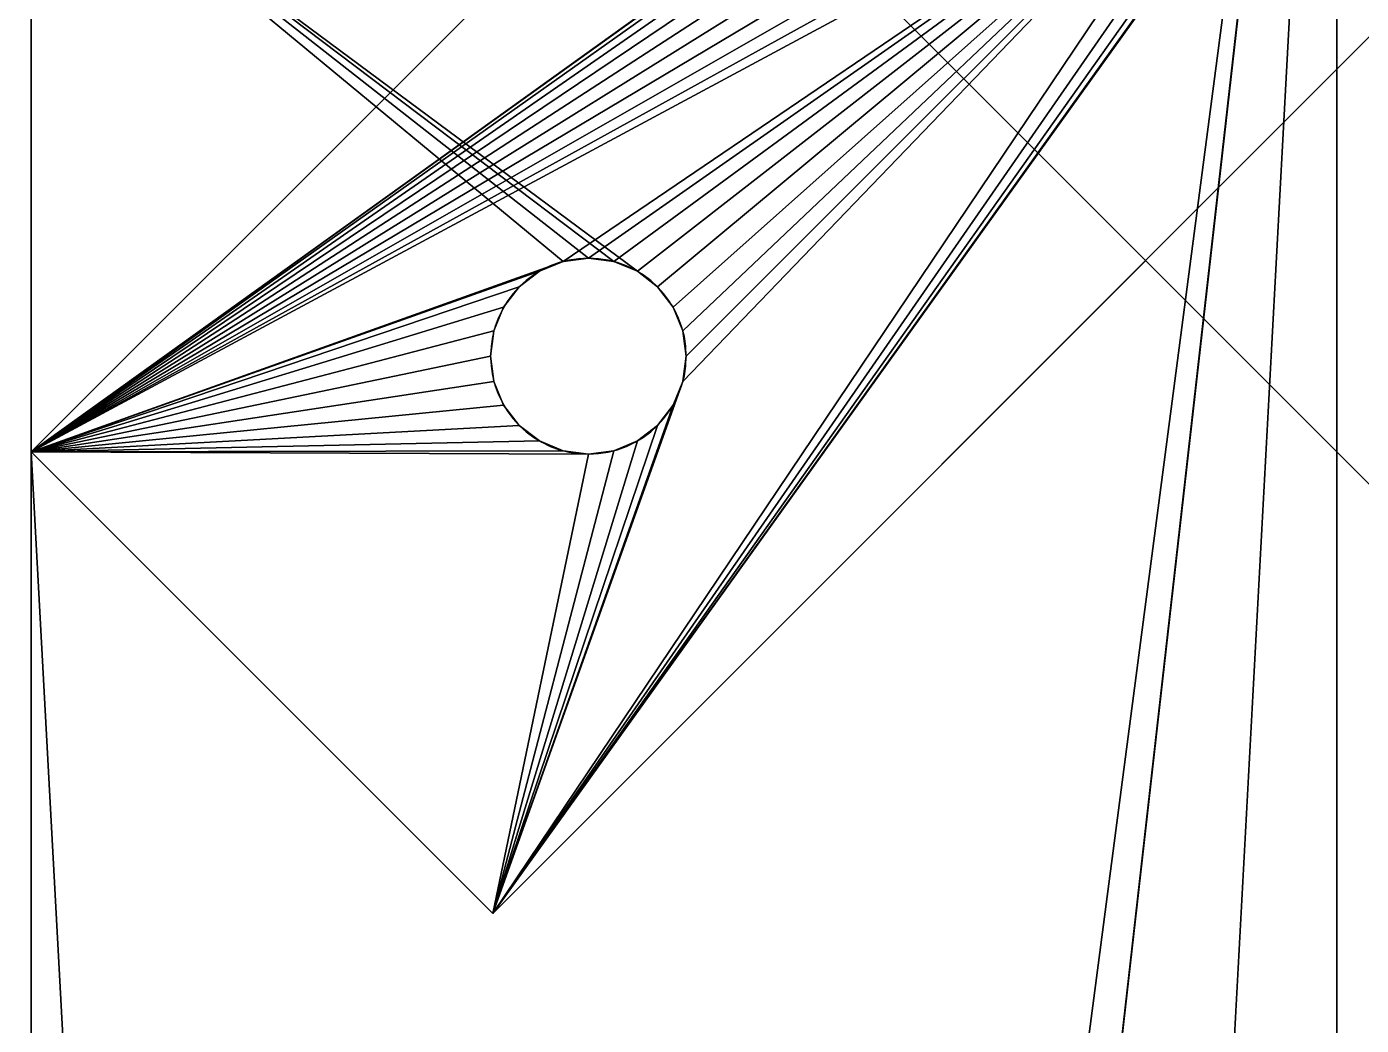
# Model space of a CAD drawing. Extents: x -10 to 423, y -13 to 423.
# Drawn here: x 9.93 to 30.38, y 371.21 to 386.51 of the extents above; entities that cross this region are included whole.
import ezdxf

# ---------------------------------------------------------------- set-up
doc = ezdxf.new("R2010")
doc.units = 0
doc.layers.get('0').update_dxf_attribs({"color": 13, "linetype": 'CONTINUOUS'})
for name, color, linetype in [('CONNECTEUR_PLATEAU', 36, 'CONTINUOUS'), ('LM6UU', 190, 'CONTINUOUS'), ('PLATEAU', 252, 'CONTINUOUS')]:
    doc.layers.add(name, color=color, linetype=linetype)

# ---------------------------------------------------------------- blocks, each defined once
blk = doc.blocks.new('FOND')
mesh = blk.add_polyface()
corners = [(430, 430), (0, 0), (0, 430), (430, 0)]
mesh.append_faces([[corners[k] for k in face] for face in [(0, 1, 2), (1, 0, 3)]], dxfattribs={"vtx0": -1})
mesh = blk.add_polyface()
corners = [(430, 0, 10), (0, 430, 10), (0, 0, 10), (430, 430, 10)]
mesh.append_faces([[corners[k] for k in face] for face in [(0, 1, 2), (1, 0, 3)]], dxfattribs={"vtx0": -1})
blk = doc.blocks.new('PLATEAU')
at = {"layer": 'PLATEAU'}
for p, q in [((30, 400, 10), (10, 380, 10)), ((30, 400), (10, 380)), ((10, 380, 10), (10, 247.584, 10)), ((10, 380, 10), (10, 380)), ((10, 380), (10, 247.584))]:
    blk.add_line(p, q, dxfattribs=at)
mesh = blk.add_polyface(dxfattribs=at)
corners = [(30, 10, 10), (10, 223.919, 10), (10, 30, 10), (10, 247.584, 10), (10, 380, 10), (30, 400, 10), (390, 10, 10), (390, 400, 10), (410, 30, 10), (410, 380, 10)]
mesh.append_faces([[corners[k] for k in face] for face in [(0, 1, 2), (7, 8, 9)]], dxfattribs={"vtx0": -1})
mesh.append_faces([[corners[k] for k in face] for face in [(1, 0, 3), (3, 0, 4), (4, 0, 5), (5, 6, 7)]], dxfattribs={"vtx0": -1, "vtx1": -1})
mesh.append_faces([[corners[k] for k in face] for face in [(5, 0, 6), (7, 6, 8)]], dxfattribs={"vtx0": -1, "vtx2": -1})
mesh = blk.add_polyface(dxfattribs=at)
corners = [(30, 400), (10, 247.584), (10, 380), (10, 223.919), (10, 30), (30, 10), (390, 10), (390, 400), (410, 30), (410, 380)]
mesh.append_faces([[corners[k] for k in face] for face in [(0, 1, 2), (8, 7, 9)]], dxfattribs={"vtx0": -1})
mesh.append_faces([[corners[k] for k in face] for face in [(1, 0, 3), (3, 0, 4), (4, 0, 5), (5, 0, 6), (6, 7, 8)]], dxfattribs={"vtx0": -1, "vtx1": -1})
mesh.append_faces([[corners[k] for k in face] for face in [(6, 0, 7)]], dxfattribs={"vtx0": -1, "vtx2": -1})
mesh = blk.add_polyface(dxfattribs=at)
corners = [(10, 380, 10), (30, 400), (10, 380), (30, 400, 10)]
mesh.append_faces([[corners[k] for k in face] for face in [(0, 1, 2), (1, 0, 3)]], dxfattribs={"vtx0": -1})
mesh = blk.add_polyface(dxfattribs=at)
corners = [(10, 380, 10), (10, 247.584), (10, 247.584, 10), (10, 380)]
mesh.append_faces([[corners[k] for k in face] for face in [(0, 1, 2), (1, 0, 3)]], dxfattribs={"vtx0": -1})
blk = doc.blocks.new('CONNECTEUR_PLATEAU')
at = {"layer": 'CONNECTEUR_PLATEAU'}
for p, q in [((12.071, 32.071), (32.071, 12.071)), ((32.071, 12.071, 3), (12.071, 32.071, 3)), ((25, 5, 3), (5, 25, 3)), ((23.147, 14.984, 3), (23.147, 14.984)), ((23.536, 15.036, 3), (23.536, 15.036)), ((23.924, 14.984, 3), (23.924, 14.984)), ((22.786, 14.835, 3), (22.786, 14.835)), ((24.286, 14.835, 3), (24.286, 14.835)), ((22.475, 14.596, 3), (22.475, 14.596)), ((24.596, 14.596, 3), (24.596, 14.596)), ((22.236, 14.286, 3), (22.236, 14.286)), ((24.835, 14.286, 3), (24.835, 14.286)), ((22.087, 13.924, 3), (22.087, 13.924)), ((24.984, 13.924, 3), (24.984, 13.924)), ((22.036, 13.536, 3), (22.036, 13.536)), ((25.036, 13.536, 3), (25.036, 13.536)), ((22.087, 13.147, 3), (22.087, 13.147)), ((24.984, 13.147, 3), (24.984, 13.147)), ((22.236, 12.786, 3), (22.236, 12.786)), ((24.835, 12.786, 3), (24.835, 12.786)), ((22.475, 12.475, 3), (22.475, 12.475)), ((24.596, 12.475, 3), (24.596, 12.475)), ((22.786, 12.236, 3), (22.786, 12.236)), ((23.147, 12.087, 3), (23.147, 12.087)), ((23.924, 12.087, 3), (23.924, 12.087)), ((24.286, 12.236, 3), (24.286, 12.236)), ((25, 5, 3), (32.071, 12.071, 3)), ((23.536, 12.036, 3), (23.536, 12.036)), ((25, 5, 13), (18.171, 11.829, 13)), ((25, 5, 13), (15.342, 5, 13))]:
    blk.add_line(p, q, dxfattribs=at)
at = {"layer": 'CONNECTEUR_PLATEAU', "extrusion": (0, 0, -1)}
for centre in [(-23.536, 13.536, -3), (-23.536, 13.536)]:
    blk.add_circle(centre, 1.5, dxfattribs=at)
at = {"layer": 'LM6UU'}
for p, q in [((25, 5), (32.071, 12.071)), ((32.071, 12.071, 3), (32.071, 12.071)), ((25, 5), (15.342, 5)), ((25, 5, 13), (25, 5, 3)), ((25, 5, 3), (25, 5))]:
    blk.add_line(p, q, dxfattribs=at)
at = {"layer": 'CONNECTEUR_PLATEAU'}
mesh = blk.add_polyface(dxfattribs=at)
corners = [(12.036, 23.536), (12.243, 12.243), (11, 13.196), (12.087, 23.147), (12.236, 22.786), (12.475, 22.475), (13.196, 11), (12.786, 22.236), (13.147, 22.087), (13.536, 22.036), (13.796, 9.553), (13.924, 22.087), (14, 8), (14.286, 22.236), (0.273, 10.071), (0.273, 5.929), (0, 8), (0.658, 5), (1.072, 12), (1.072, 4), (2.343, 2.343), (2, 8), (2.204, 6.447), (2.804, 5), (4, 1.072), (3.757, 3.757), (5, 2.804), (5, 0.658), (6.447, 2.204), (5.929, 0.273), (8, 0), (8, 2), (10.071, 0.273), (9.553, 2.204), (11, 2.804), (12, 1.072), (12.243, 3.757), (13.657, 2.343), (13.196, 5), (13.796, 6.447), (14.928, 4), (14.596, 22.475), (14.835, 22.786), (14.984, 23.147), (15.342, 5), (15.036, 23.536), (12.071, 32.071), (5, 15.342), (5, 25), (5, 13.196), (6.447, 13.796), (8, 14), (9.553, 13.796), (12.087, 23.924), (12.236, 24.286), (12.475, 24.596), (12.786, 24.835), (13.147, 24.984), (13.536, 25.036), (13.924, 24.984), (14.286, 24.835), (32.071, 12.071), (14.596, 24.596), (14.835, 24.286), (14.984, 23.924), (23.924, 14.984), (23.536, 15.036), (23.147, 14.984), (22.786, 14.835), (22.475, 14.596), (22.236, 14.286), (22.087, 13.924), (22.036, 13.536), (24.286, 14.835), (24.596, 14.596), (24.835, 14.286), (24.984, 13.924), (25.036, 13.536), (22.087, 13.147), (25, 5), (22.236, 12.786), (22.475, 12.475), (22.786, 12.236), (23.147, 12.087), (23.536, 12.036), (23.924, 12.087), (24.286, 12.236), (24.596, 12.475), (24.835, 12.786), (24.984, 13.147), (2.343, 13.657), (2.204, 9.553), (2.804, 11), (4, 14.928), (3.757, 12.243)]
mesh.append_faces([[corners[k] for k in face] for face in [(14, 15, 16), (46, 47, 48)]], dxfattribs={"vtx0": -1})
mesh.append_faces([[corners[k] for k in face] for face in [(1, 5, 6), (6, 9, 10), (10, 11, 12), (15, 14, 17), (17, 18, 19), (19, 18, 20), (20, 23, 24), (24, 26, 27), (27, 28, 29), (29, 28, 30), (30, 31, 32), (32, 34, 35), (35, 36, 37), (37, 39, 40), (40, 43, 44), (49, 46, 50), (50, 46, 51), (51, 46, 52), (52, 46, 2), (0, 46, 53), (53, 46, 54), (54, 46, 55), (55, 46, 56), (56, 46, 57), (57, 46, 58), (58, 46, 59), (59, 46, 60), (60, 61, 62), (62, 61, 63), (63, 61, 64), (64, 61, 45), (65, 61, 73), (73, 61, 74), (74, 61, 75), (75, 61, 76), (76, 61, 77), (44, 78, 79), (78, 44, 72), (79, 77, 61), (90, 21, 18), (21, 90, 91), (91, 90, 92), (92, 93, 94), (94, 93, 49)]], dxfattribs={"vtx0": -1, "vtx1": -1})
mesh.append_faces([[corners[k] for k in face] for face in [(20, 18, 21), (40, 12, 13), (47, 46, 49), (2, 46, 0), (45, 61, 65), (45, 70, 44)]], dxfattribs={"vtx0": -1, "vtx1": -1, "vtx2": -1})
mesh.append_faces([[corners[k] for k in face] for face in [(0, 1, 2), (1, 0, 3), (1, 3, 4), (1, 4, 5), (6, 5, 7), (6, 7, 8), (6, 8, 9), (10, 9, 11), (12, 11, 13), (17, 14, 18), (20, 21, 22), (20, 22, 23), (24, 23, 25), (24, 25, 26), (27, 26, 28), (30, 28, 31), (32, 31, 33), (32, 33, 34), (35, 34, 36), (37, 36, 38), (37, 38, 39), (40, 39, 12), (40, 13, 41), (40, 41, 42), (40, 42, 43), (44, 43, 45), (60, 46, 61), (45, 65, 66), (45, 66, 67), (45, 67, 68), (45, 68, 69), (45, 69, 70), (44, 70, 71), (44, 71, 72), (79, 78, 80), (79, 80, 81), (79, 81, 82), (79, 82, 83), (79, 83, 84), (79, 84, 85), (79, 85, 86), (79, 86, 87), (79, 87, 88), (79, 88, 89), (79, 89, 77), (92, 90, 93), (49, 93, 47)]], dxfattribs={"vtx0": -1, "vtx2": -1})
mesh = blk.add_polyface(dxfattribs=at)
corners = [(5, 25, 3), (12.087, 23.147, 3), (12.036, 23.536, 3), (12.236, 22.786, 3), (25, 5, 3), (12.475, 22.475, 3), (12.786, 22.236, 3), (13.147, 22.087, 3), (13.536, 22.036, 3), (13.924, 22.087, 3), (14.286, 22.236, 3), (14.596, 22.475, 3), (14.835, 22.786, 3), (14.984, 23.147, 3), (15.036, 23.536, 3), (22.087, 13.147, 3), (22.036, 13.536, 3), (22.236, 12.786, 3), (22.475, 12.475, 3), (22.786, 12.236, 3), (23.147, 12.087, 3), (23.536, 12.036, 3), (23.924, 12.087, 3), (24.286, 12.236, 3), (24.596, 12.475, 3), (24.835, 12.786, 3), (24.984, 13.147, 3), (25.036, 13.536, 3), (32.071, 12.071, 3), (12.071, 32.071, 3), (12.087, 23.924, 3), (12.236, 24.286, 3), (12.475, 24.596, 3), (12.786, 24.835, 3), (13.147, 24.984, 3), (13.536, 25.036, 3), (13.924, 24.984, 3), (14.286, 24.835, 3), (14.596, 24.596, 3), (14.835, 24.286, 3), (14.984, 23.924, 3), (23.924, 14.984, 3), (23.536, 15.036, 3), (23.147, 14.984, 3), (22.786, 14.835, 3), (22.475, 14.596, 3), (22.236, 14.286, 3), (22.087, 13.924, 3), (24.286, 14.835, 3), (24.596, 14.596, 3), (24.835, 14.286, 3), (24.984, 13.924, 3)]
mesh.append_faces([[corners[k] for k in face] for face in [(1, 0, 3), (3, 4, 5), (5, 4, 6), (6, 4, 7), (7, 4, 8), (8, 4, 9), (9, 4, 10), (10, 4, 11), (11, 4, 12), (12, 4, 13), (13, 4, 14), (15, 4, 17), (17, 4, 18), (18, 4, 19), (19, 4, 20), (20, 4, 21), (21, 4, 22), (22, 4, 23), (23, 4, 24), (24, 4, 25), (25, 4, 26), (26, 4, 27), (29, 37, 28), (41, 14, 42), (42, 14, 43), (43, 14, 44), (44, 14, 45), (45, 14, 46), (46, 14, 47), (47, 14, 16)]], dxfattribs={"vtx0": -1, "vtx1": -1})
mesh.append_faces([[corners[k] for k in face] for face in [(14, 4, 15), (28, 14, 41)]], dxfattribs={"vtx0": -1, "vtx1": -1, "vtx2": -1})
mesh.append_faces([[corners[k] for k in face] for face in [(0, 1, 2), (3, 0, 4), (14, 15, 16), (27, 4, 28), (2, 29, 0), (29, 2, 30), (29, 30, 31), (29, 31, 32), (29, 32, 33), (29, 33, 34), (29, 34, 35), (29, 35, 36), (29, 36, 37), (28, 37, 38), (28, 38, 39), (28, 39, 40), (28, 40, 14), (28, 41, 48), (28, 48, 49), (28, 49, 50), (28, 50, 51), (28, 51, 27)]], dxfattribs={"vtx0": -1, "vtx2": -1})
mesh = blk.add_polyface(dxfattribs=at)
corners = [(12.071, 32.071, 3), (32.071, 12.071), (12.071, 32.071), (32.071, 12.071, 3)]
mesh.append_faces([[corners[k] for k in face] for face in [(0, 1, 2), (1, 0, 3)]], dxfattribs={"vtx0": -1})
mesh = blk.add_polyface(dxfattribs=at)
corners = [(5, 25, 13), (25, 5, 3), (5, 25, 3), (25, 5, 13), (11.829, 18.171, 13), (18.171, 11.829, 13)]
mesh.append_faces([[corners[k] for k in face] for face in [(0, 1, 2), (3, 4, 5)]], dxfattribs={"vtx0": -1})
mesh.append_faces([[corners[k] for k in face] for face in [(1, 0, 3)]], dxfattribs={"vtx0": -1, "vtx1": -1})
mesh.append_faces([[corners[k] for k in face] for face in [(3, 0, 4)]], dxfattribs={"vtx0": -1, "vtx2": -1})
mesh = blk.add_polyface(dxfattribs=at)
corners = [(23.147, 14.984, 3), (22.786, 14.835), (23.147, 14.984), (22.786, 14.835, 3)]
mesh.append_faces([[corners[k] for k in face] for face in [(0, 1, 2), (1, 0, 3)]], dxfattribs={"vtx0": -1})
mesh = blk.add_polyface(dxfattribs=at)
corners = [(23.536, 15.036, 3), (23.147, 14.984), (23.536, 15.036), (23.147, 14.984, 3)]
mesh.append_faces([[corners[k] for k in face] for face in [(0, 1, 2), (1, 0, 3)]], dxfattribs={"vtx0": -1})
mesh = blk.add_polyface(dxfattribs=at)
corners = [(23.924, 14.984, 3), (23.536, 15.036), (23.924, 14.984), (23.536, 15.036, 3)]
mesh.append_faces([[corners[k] for k in face] for face in [(0, 1, 2), (1, 0, 3)]], dxfattribs={"vtx0": -1})
mesh = blk.add_polyface(dxfattribs=at)
corners = [(24.286, 14.835, 3), (23.924, 14.984), (24.286, 14.835), (23.924, 14.984, 3)]
mesh.append_faces([[corners[k] for k in face] for face in [(0, 1, 2), (1, 0, 3)]], dxfattribs={"vtx0": -1})
mesh = blk.add_polyface(dxfattribs=at)
corners = [(22.786, 14.835, 3), (22.475, 14.596), (22.786, 14.835), (22.475, 14.596, 3)]
mesh.append_faces([[corners[k] for k in face] for face in [(0, 1, 2), (1, 0, 3)]], dxfattribs={"vtx0": -1})
mesh = blk.add_polyface(dxfattribs=at)
corners = [(24.596, 14.596, 3), (24.286, 14.835), (24.596, 14.596), (24.286, 14.835, 3)]
mesh.append_faces([[corners[k] for k in face] for face in [(0, 1, 2), (1, 0, 3)]], dxfattribs={"vtx0": -1})
mesh = blk.add_polyface(dxfattribs=at)
corners = [(22.475, 14.596), (22.236, 14.286, 3), (22.236, 14.286), (22.475, 14.596, 3)]
mesh.append_faces([[corners[k] for k in face] for face in [(0, 1, 2), (1, 0, 3)]], dxfattribs={"vtx0": -1})
mesh = blk.add_polyface(dxfattribs=at)
corners = [(24.596, 14.596, 3), (24.835, 14.286), (24.835, 14.286, 3), (24.596, 14.596)]
mesh.append_faces([[corners[k] for k in face] for face in [(0, 1, 2), (1, 0, 3)]], dxfattribs={"vtx0": -1})
mesh = blk.add_polyface(dxfattribs=at)
corners = [(22.236, 14.286), (22.087, 13.924, 3), (22.087, 13.924), (22.236, 14.286, 3)]
mesh.append_faces([[corners[k] for k in face] for face in [(0, 1, 2), (1, 0, 3)]], dxfattribs={"vtx0": -1})
mesh = blk.add_polyface(dxfattribs=at)
corners = [(24.835, 14.286, 3), (24.984, 13.924), (24.984, 13.924, 3), (24.835, 14.286)]
mesh.append_faces([[corners[k] for k in face] for face in [(0, 1, 2), (1, 0, 3)]], dxfattribs={"vtx0": -1})
mesh = blk.add_polyface(dxfattribs=at)
corners = [(22.087, 13.924), (22.036, 13.536, 3), (22.036, 13.536), (22.087, 13.924, 3)]
mesh.append_faces([[corners[k] for k in face] for face in [(0, 1, 2), (1, 0, 3)]], dxfattribs={"vtx0": -1})
mesh = blk.add_polyface(dxfattribs=at)
corners = [(24.984, 13.924, 3), (25.036, 13.536), (25.036, 13.536, 3), (24.984, 13.924)]
mesh.append_faces([[corners[k] for k in face] for face in [(0, 1, 2), (1, 0, 3)]], dxfattribs={"vtx0": -1})
mesh = blk.add_polyface(dxfattribs=at)
corners = [(22.036, 13.536), (22.087, 13.147, 3), (22.087, 13.147), (22.036, 13.536, 3)]
mesh.append_faces([[corners[k] for k in face] for face in [(0, 1, 2), (1, 0, 3)]], dxfattribs={"vtx0": -1})
mesh = blk.add_polyface(dxfattribs=at)
corners = [(25.036, 13.536, 3), (24.984, 13.147), (24.984, 13.147, 3), (25.036, 13.536)]
mesh.append_faces([[corners[k] for k in face] for face in [(0, 1, 2), (1, 0, 3)]], dxfattribs={"vtx0": -1})
mesh = blk.add_polyface(dxfattribs=at)
corners = [(22.087, 13.147), (22.236, 12.786, 3), (22.236, 12.786), (22.087, 13.147, 3)]
mesh.append_faces([[corners[k] for k in face] for face in [(0, 1, 2), (1, 0, 3)]], dxfattribs={"vtx0": -1})
mesh = blk.add_polyface(dxfattribs=at)
corners = [(24.984, 13.147, 3), (24.835, 12.786), (24.835, 12.786, 3), (24.984, 13.147)]
mesh.append_faces([[corners[k] for k in face] for face in [(0, 1, 2), (1, 0, 3)]], dxfattribs={"vtx0": -1})
mesh = blk.add_polyface(dxfattribs=at)
corners = [(22.236, 12.786), (22.475, 12.475, 3), (22.475, 12.475), (22.236, 12.786, 3)]
mesh.append_faces([[corners[k] for k in face] for face in [(0, 1, 2), (1, 0, 3)]], dxfattribs={"vtx0": -1})
mesh = blk.add_polyface(dxfattribs=at)
corners = [(24.835, 12.786, 3), (24.596, 12.475), (24.596, 12.475, 3), (24.835, 12.786)]
mesh.append_faces([[corners[k] for k in face] for face in [(0, 1, 2), (1, 0, 3)]], dxfattribs={"vtx0": -1})
mesh = blk.add_polyface(dxfattribs=at)
corners = [(22.475, 12.475, 3), (22.786, 12.236), (22.475, 12.475), (22.786, 12.236, 3)]
mesh.append_faces([[corners[k] for k in face] for face in [(0, 1, 2), (1, 0, 3)]], dxfattribs={"vtx0": -1})
mesh = blk.add_polyface(dxfattribs=at)
corners = [(24.286, 12.236, 3), (24.596, 12.475), (24.286, 12.236), (24.596, 12.475, 3)]
mesh.append_faces([[corners[k] for k in face] for face in [(0, 1, 2), (1, 0, 3)]], dxfattribs={"vtx0": -1})
mesh = blk.add_polyface(dxfattribs=at)
corners = [(22.786, 12.236, 3), (23.147, 12.087), (22.786, 12.236), (23.147, 12.087, 3)]
mesh.append_faces([[corners[k] for k in face] for face in [(0, 1, 2), (1, 0, 3)]], dxfattribs={"vtx0": -1})
mesh = blk.add_polyface(dxfattribs=at)
corners = [(23.147, 12.087, 3), (23.536, 12.036), (23.147, 12.087), (23.536, 12.036, 3)]
mesh.append_faces([[corners[k] for k in face] for face in [(0, 1, 2), (1, 0, 3)]], dxfattribs={"vtx0": -1})
mesh = blk.add_polyface(dxfattribs=at)
corners = [(23.536, 12.036, 3), (23.924, 12.087), (23.536, 12.036), (23.924, 12.087, 3)]
mesh.append_faces([[corners[k] for k in face] for face in [(0, 1, 2), (1, 0, 3)]], dxfattribs={"vtx0": -1})
mesh = blk.add_polyface(dxfattribs=at)
corners = [(23.924, 12.087, 3), (24.286, 12.236), (23.924, 12.087), (24.286, 12.236, 3)]
mesh.append_faces([[corners[k] for k in face] for face in [(0, 1, 2), (1, 0, 3)]], dxfattribs={"vtx0": -1})
mesh = blk.add_polyface(dxfattribs=at)
corners = [(32.071, 12.071), (25, 5, 3), (25, 5), (32.071, 12.071, 3)]
mesh.append_faces([[corners[k] for k in face] for face in [(0, 1, 2), (1, 0, 3)]], dxfattribs={"vtx0": -1})
mesh = blk.add_polyface(dxfattribs=at)
corners = [(25, 5, 13), (18.171, 11.829, 13), (15.342, 5, 13)]
mesh.append_faces([[corners[k] for k in face] for face in [(0, 1, 2)]])
mesh = blk.add_polyface(dxfattribs=at)
corners = [(25, 5, 3), (15.342, 5), (25, 5), (15.342, 5, 13), (25, 5, 13)]
mesh.append_faces([[corners[k] for k in face] for face in [(0, 1, 2), (3, 0, 4)]], dxfattribs={"vtx0": -1})
mesh.append_faces([[corners[k] for k in face] for face in [(1, 0, 3)]], dxfattribs={"vtx0": -1, "vtx1": -1})
blk = doc.blocks.new('GROUP_1')
at = {"layer": 'CONNECTEUR_PLATEAU'}
blk.add_blockref('CONNECTEUR_PLATEAU', (0, 0), dxfattribs=at)

msp = doc.modelspace()

# ---------------------------------------------------------------- block references
at = {"color": 33}
msp.add_blockref('FOND', (-10, -10), dxfattribs=at)
at = {"layer": 'CONNECTEUR_PLATEAU', "color": 85, "rotation": 270}
msp.add_blockref('GROUP_1', (5, 405, 48), dxfattribs=at)
at = {"layer": 'PLATEAU', "color": 71}
msp.add_blockref('PLATEAU', (0, 0, 51), dxfattribs=at)

doc.saveas('drawing.dxf')
